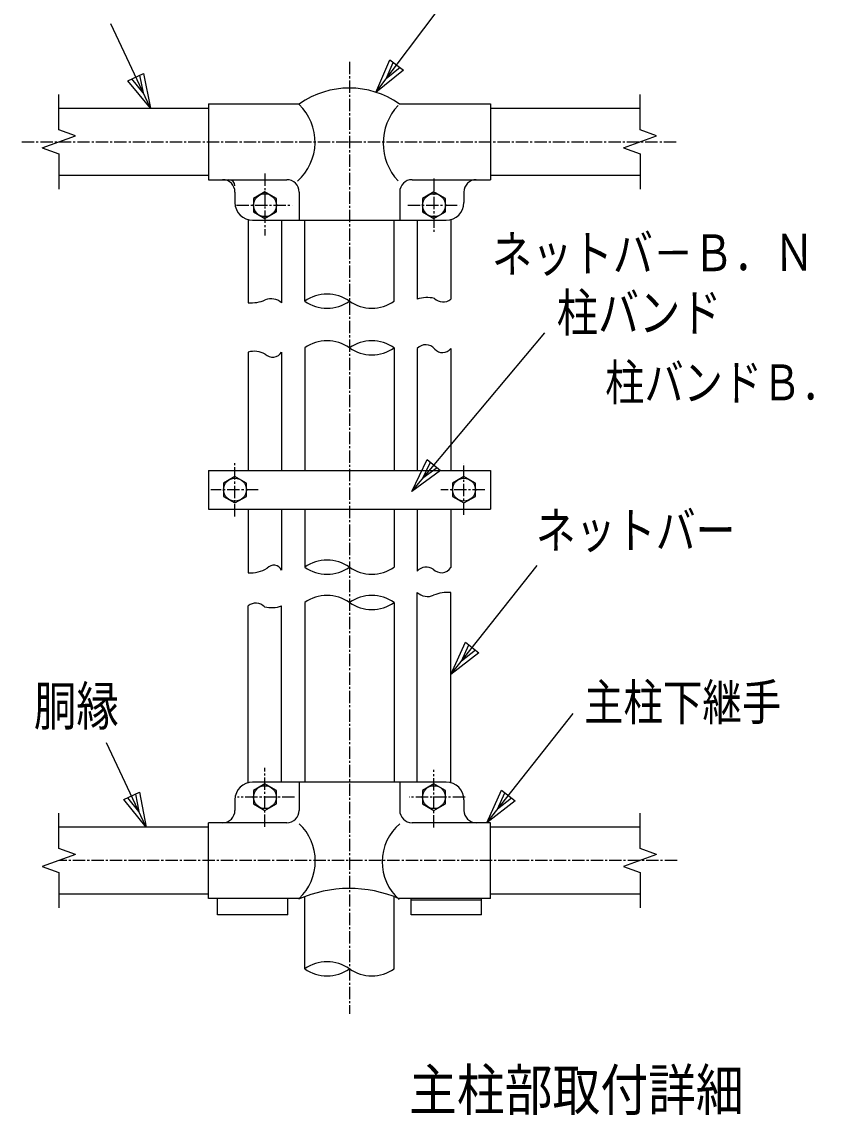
# Model space of a CAD drawing. Units: millimetres, scale not verified. Extents: x -4425 to 4425, y -3150 to 3150.
# Drawn here: x 2463 to 3437, y 847 to 2177 of the extents above; entities that cross this region are included whole.
import ezdxf
from ezdxf.enums import TextEntityAlignment as Align

# ---------------------------------------------------------------- set-up
doc = ezdxf.new("R2010")
doc.units = ezdxf.units.MM
doc.header["$LTSCALE"] = 20
doc.linetypes.add('USER1', pattern=[1.125, 0.75, -0.125, 0.125, -0.125])
for name, color, linetype, lineweight in [('0-2_1', 7, 'Continuous', 25), ('0-3_0', 7, 'Continuous', 25), ('0-A_CENTLN-L', 2, 'USER1', 25)]:
    doc.layers.add(name, color=color, linetype=linetype, lineweight=lineweight)
doc.styles.add('ＭＳ ゴシック', font='')
doc.styles.get('ＭＳ ゴシック').set_extended_font_data('MS Gothic')

# ---------------------------------------------------------------- blocks, each defined once
blk = doc.blocks.new('C48')
at = {"layer": '0-2_1', "color": 4}
blk.add_line((137933.8, 113176.5), (136967.4, 115229), dxfattribs=at)
blk.add_lwpolyline([(137766, 114026), (137933.8, 113176.5), (137386, 113847)], close=True, dxfattribs=at)
blk.add_lwpolyline([(137671, 113981.2), (137754.9, 113556.5), (137481, 113891.8)], dxfattribs=at)
blk = doc.blocks.new('C49')
at = {"layer": '0-2_1', "color": 4}
blk.add_line((137833.8, 95690.8), (136867.4, 97743.2), dxfattribs=at)
blk.add_lwpolyline([(137666, 96540.2), (137833.8, 95690.8), (137286, 96361.3)], close=True, dxfattribs=at)
blk.add_lwpolyline([(137571, 96495.5), (137654.9, 96070.8), (137381, 96406)], dxfattribs=at)
blk = doc.blocks.new('C50')
at = {"layer": '0-2_1', "color": 4}
blk.add_line((143419.2, 113558.4), (144982.4, 115640.3), dxfattribs=at)
blk.add_lwpolyline([(144091.5, 114104), (143419.2, 113558.4), (143755.6, 114356.2)], close=True, dxfattribs=at)
blk.add_lwpolyline([(144007.6, 114167.1), (143671.4, 113894.3), (143839.6, 114293.2)], dxfattribs=at)
blk = doc.blocks.new('C51')
at = {"layer": '0-2_1', "color": 4}
blk.add_line((144291.6, 103855.4), (147529.6, 107712.1), dxfattribs=at)
blk.add_lwpolyline([(144992.6, 104363.7), (144291.6, 103855.4), (144670.9, 104633.7)], close=True, dxfattribs=at)
blk.add_lwpolyline([(144912.2, 104431.2), (144561.7, 104177), (144751.3, 104566.2)], dxfattribs=at)
blk = doc.blocks.new('C52')
at = {"layer": '0-2_1', "color": 4}
blk.add_line((145241, 99399), (147344.1, 102056.1), dxfattribs=at)
blk.add_lwpolyline([(145927, 99927.3), (145241, 99399), (145597.6, 100188)], close=True, dxfattribs=at)
blk.add_lwpolyline([(145844.6, 99992.5), (145501.6, 99728.3), (145680, 100122.8)], dxfattribs=at)
blk = doc.blocks.new('C53')
at = {"layer": '0-2_1', "color": 4}
blk.add_line((146119.5, 95798), (148222.7, 98455.1), dxfattribs=at)
blk.add_lwpolyline([(146805.5, 96326.3), (146119.5, 95798), (146476.2, 96586.9)], close=True, dxfattribs=at)
blk.add_lwpolyline([(146723.2, 96391.4), (146380.2, 96127.3), (146558.5, 96521.8)], dxfattribs=at)

msp = doc.modelspace()

# ---------------------------------------------------------------- linework, layer by layer
at = {"layer": '0-2_1', "color": 2, "linetype": 'USER1'}
for p, q in [((2861.44, 2128.08), (2861.44, 970.4)), ((2758.58, 1992.22), (2758.58, 1917.03)), ((2964.29, 1986.36), (2964.29, 1919.1)), ((2724.05, 1953.8), (2791.69, 1953.8)), ((2932.32, 1953.8), (2994.95, 1953.8)), ((2722.15, 1575.04), (2722.15, 1640.56)), ((3000.72, 1577.24), (3000.72, 1639.83)), ((2750.27, 1607.73), (2692.93, 1607.73)), ((3026.35, 1607.73), (2972.81, 1607.73)), ((2758.58, 1197.67), (2758.58, 1269.41)), ((2964.29, 1196.94), (2964.29, 1267.21)), ((2794.7, 1233.8), (2725.21, 1233.8)), ((3002.05, 1233.8), (2934.07, 1233.8))]:
    msp.add_line(p, q, dxfattribs=at)
at = {"layer": '0-2_1', "color": 4}
for p, q in [((2507.86, 2045.6), (2507.86, 2088.46)), ((3215.01, 2045.6), (3215.01, 2088.46)), ((2487.73, 2023.61), (2528, 2038.27)), ((2528, 2038.27), (2507.86, 2045.6)), ((3194.87, 2023.61), (3235.15, 2038.27)), ((3235.15, 2038.27), (3215.01, 2045.6)), ((2528, 1163.99), (2487.73, 1149.33)), ((3235.15, 1163.99), (3194.87, 1149.33)), ((2487.73, 1149.33), (2507.86, 1142)), ((3194.87, 1149.33), (3215.01, 1142)), ((2507.86, 1142), (2507.86, 1099.14)), ((3215.01, 1142), (3215.01, 1099.14))]:
    msp.add_line(p, q, dxfattribs=at)
at = {"layer": '0-2_1'}
for p, q in [((2690.01, 2077.01), (2690.01, 1984.87)), ((2690.01, 2077.01), (2800.79, 2077.01)), ((2922.08, 2077.01), (3032.86, 2077.01)), ((3032.86, 2077.01), (3032.86, 1984.87)), ((2507.86, 2071.66), (2690.01, 2071.66)), ((3032.86, 2071.66), (3215.01, 2071.66)), ((2507.86, 1990.23), (2690.01, 1990.23)), ((2690.01, 1984.87), (2785.26, 1984.87)), ((2937.62, 1984.87), (3032.86, 1984.87)), ((3032.86, 1990.23), (3215.01, 1990.23)), ((2722.15, 1969.87), (2722.15, 1957.01)), ((2758.58, 1969.88), (2744.65, 1961.84)), ((2772.51, 1961.84), (2758.58, 1969.88)), ((2800.26, 1969.87), (2800.26, 1935.59)), ((2922.62, 1969.87), (2922.62, 1935.59)), ((2964.29, 1969.88), (2950.36, 1961.84)), ((2978.22, 1961.84), (2964.29, 1969.88)), ((3000.72, 1969.87), (3000.72, 1957.01)), ((2744.65, 1961.84), (2744.65, 1945.76)), ((2772.51, 1945.76), (2772.51, 1961.84)), ((2950.36, 1961.84), (2950.36, 1945.76)), ((2978.22, 1945.76), (2978.22, 1961.84)), ((2744.65, 1945.76), (2758.58, 1937.72)), ((2758.58, 1937.72), (2772.51, 1945.76)), ((2950.36, 1945.76), (2964.29, 1937.72)), ((2964.29, 1937.72), (2978.22, 1945.76)), ((2738.22, 1935.59), (2738.22, 1835.1)), ((2743.58, 1935.59), (2922.62, 1935.59)), ((2778.94, 1935.59), (2778.94, 1835.1)), ((2807.01, 1837.01), (2807.01, 1935.59)), ((2915.87, 1837.01), (2915.87, 1935.59)), ((2922.08, 1935.59), (2979.29, 1935.59)), ((2943.94, 1935.59), (2943.94, 1839.39)), ((2984.65, 1935.59), (2984.65, 1839.39)), ((2738.22, 1775.1), (2738.22, 1631.3)), ((2778.94, 1775.1), (2778.94, 1631.3)), ((2807.01, 1780.23), (2807.01, 1631.3)), ((2915.87, 1780.23), (2915.87, 1631.3)), ((2943.94, 1779.39), (2943.94, 1631.3)), ((2984.65, 1779.39), (2984.65, 1631.3)), ((2690.01, 1631.3), (2690.01, 1584.16)), ((2722.15, 1623.81), (2708.22, 1615.77)), ((2736.08, 1615.77), (2722.15, 1623.81)), ((3000.72, 1623.81), (2986.79, 1615.77)), ((3014.65, 1615.77), (3000.72, 1623.81)), ((2708.22, 1615.77), (2708.22, 1599.69)), ((2736.08, 1599.69), (2736.08, 1615.77)), ((2986.79, 1615.77), (2986.79, 1599.69)), ((3014.65, 1599.69), (3014.65, 1615.77)), ((2708.22, 1599.69), (2722.15, 1591.65)), ((2722.15, 1591.65), (2736.08, 1599.69)), ((2986.79, 1599.69), (3000.72, 1591.65)), ((3000.72, 1591.65), (3014.65, 1599.69)), ((2690.01, 1584.16), (3032.86, 1584.16)), ((2738.22, 1584.16), (2738.22, 1506.72)), ((2778.94, 1584.16), (2778.94, 1509.87)), ((2807.01, 1584.16), (2807.01, 1513.44)), ((2915.87, 1584.16), (2915.87, 1513.44)), ((2943.94, 1584.16), (2943.94, 1508.61)), ((2984.65, 1584.16), (2984.65, 1513.02)), ((2943.94, 1252.01), (2943.94, 1482.78)), ((2984.65, 1252.01), (2984.65, 1482.78)), ((2738.22, 1252.01), (2738.22, 1466.4)), ((2778.94, 1252.01), (2778.94, 1466.4)), ((2807.01, 1470.59), (2807.01, 1252.01)), ((2915.87, 1470.59), (2915.87, 1252.01)), ((2979.29, 1252.01), (2743.58, 1252.01)), ((2800.26, 1252.01), (2800.26, 1217.73)), ((2922.62, 1252.01), (2922.62, 1217.73)), ((2758.58, 1249.88), (2744.65, 1241.84)), ((2744.65, 1241.84), (2744.65, 1225.76)), ((2772.51, 1241.84), (2758.58, 1249.88)), ((2772.51, 1225.76), (2772.51, 1241.84)), ((2964.29, 1249.88), (2950.36, 1241.84)), ((2950.36, 1241.84), (2950.36, 1225.76)), ((2978.22, 1241.84), (2964.29, 1249.88)), ((2978.22, 1225.76), (2978.22, 1241.84)), ((2722.15, 1230.59), (2722.15, 1217.73)), ((2744.65, 1225.76), (2758.58, 1217.72)), ((2758.58, 1217.72), (2772.51, 1225.76)), ((2950.36, 1225.76), (2964.29, 1217.72)), ((2964.29, 1217.72), (2978.22, 1225.76)), ((3000.72, 1230.59), (3000.72, 1217.73)), ((2690.01, 1197.37), (2507.86, 1197.37)), ((2690.01, 1110.59), (2690.01, 1202.73)), ((2785.26, 1202.73), (2690.01, 1202.73)), ((3032.86, 1202.73), (2937.62, 1202.73)), ((3032.86, 1110.59), (3032.86, 1202.73)), ((3215.01, 1197.37), (3032.86, 1197.37)), ((2690.01, 1115.94), (2507.86, 1115.94)), ((2801.84, 1110.59), (2690.01, 1110.59)), ((2700.72, 1090.66), (2700.72, 1110.59)), ((2786.44, 1090.66), (2786.44, 1110.59)), ((2807.01, 1024.87), (2807.01, 1112.67)), ((2915.87, 1024.87), (2915.87, 1112.67)), ((3032.86, 1110.59), (2920.53, 1110.59)), ((2936.44, 1090.66), (2936.44, 1110.59)), ((3022.15, 1108.44), (2936.44, 1108.44)), ((3022.15, 1090.66), (3022.15, 1110.59)), ((3215.01, 1115.94), (3032.86, 1115.94)), ((2786.44, 1090.66), (2700.72, 1090.66)), ((3022.15, 1090.66), (2936.44, 1090.66))]:
    msp.add_line(p, q, dxfattribs=at)
at = {"layer": '0-2_1', "color": 4}
for points in [[(2487.73, 2023.61), (2507.86, 2016.28), (2507.86, 1973.43)], [(3194.87, 2023.61), (3215.01, 2016.28), (3215.01, 1973.43)], [(2528, 1163.99), (2507.86, 1171.32), (2507.86, 1214.17)], [(3235.15, 1163.99), (3215.01, 1171.32), (3215.01, 1214.17)]]:
    msp.add_lwpolyline(points, dxfattribs=at)
at = {"layer": '0-2_1'}
msp.add_lwpolyline([(2690.01, 1631.3), (3032.86, 1631.3), (3032.86, 1584.16)], dxfattribs=at)
for centre in [(2758.58, 1953.8), (2964.29, 1953.8), (2722.15, 1607.73), (3000.72, 1607.73), (2758.58, 1233.8), (2964.29, 1233.8)]:
    msp.add_circle(centre, 13.93, dxfattribs=at)
for centre, radius, start, end in [((2861.44, 1991.3), 105, 54.71885, 125.28128), ((2756.14, 2030.66), 63.53, 311.73038, 45.80405), ((2969.71, 2029.24), 67.21, 136.84012, 223.16643), ((2707.15, 1969.87), 15, 0, 90), ((2714.65, 1977.37), 7.5, 0, 90), ((2785.26, 1969.87), 15, 0, 90), ((2937.62, 1969.87), 15, 90, 180), ((3015.72, 1969.87), 15, 90, 180), ((2743.58, 1957.01), 21.43, 180, 270), ((2979.29, 1957.01), 21.43, 270, 0), ((2743.58, 1230.59), 21.43, 90, 180), ((2979.29, 1230.59), 21.43, 0, 90), ((2707.15, 1217.73), 15, 270, 0), ((2785.26, 1217.73), 15, 270, 0), ((2937.62, 1217.73), 15, 180, 270), ((3015.72, 1217.73), 15, 180, 270), ((2757.64, 1156.03), 62.28, 313.15747, 46.88696), ((2962.21, 1155.04), 60.94, 130.33827, 228.5688), ((2861.44, 970.4), 152.33, 66.62423, 113.95795)]:
    msp.add_arc(centre, radius, start, end, dxfattribs=at)
at = {"layer": '0-2_1', "color": 4}
for centre, radius, start, end in [((2741.15, 1881.64), 46.63, 266.40433, 292.51282), ((2766.24, 1821.11), 18.89, 47.77401, 112.5283), ((2834.22, 1798.1), 47.49, 55.03597, 124.96473), ((2834.22, 1875.93), 47.49, 235.03528, 304.96435), ((2888.65, 1875.93), 47.49, 235.03604, 304.96481), ((2956.17, 1803.85), 37.58, 76.84252, 108.99897), ((2975.29, 1851.18), 15.05, 225.44725, 308.45767), ((2834.22, 1741.31), 47.49, 55.03597, 124.96473), ((2888.65, 1741.31), 47.49, 55.0352, 124.96473), ((2954.35, 1770.15), 13.92, 38.6186, 138.4232), ((2745.7, 1747.41), 28.68, 62.15757, 105.12089), ((2768.1, 1781.76), 12.72, 224.93881, 328.44345), ((2888.65, 1819.15), 47.49, 235.03604, 304.96481), ((2974.71, 1787.13), 12.6, 221.17502, 322.06772), ((2834.22, 1474.53), 47.49, 55.03597, 124.96473), ((2740.59, 1547.96), 41.31, 266.71991, 300.14752), ((2769.38, 1505.42), 10.54, 24.96084, 139.69595), ((2834.22, 1552.36), 47.49, 235.03528, 304.96435), ((2888.65, 1552.36), 47.49, 235.03604, 304.96481), ((2955.06, 1499.06), 14.66, 55.19426, 139.33984), ((2973.3, 1520.21), 13.44, 222.71982, 327.64319), ((2834.22, 1431.67), 47.49, 55.03597, 124.96473), ((2888.65, 1431.67), 47.49, 55.0352, 124.96473), ((2956.64, 1496.77), 18.89, 227.77408, 292.52838), ((2981.73, 1436.25), 46.63, 86.40426, 112.51272), ((2747.58, 1454.61), 15.05, 45.44718, 128.45758), ((2766.7, 1501.94), 37.58, 256.84259, 288.99902), ((2888.65, 1509.5), 47.49, 235.03604, 304.96481), ((2834.22, 985.96), 47.49, 55.03597, 124.96473), ((2834.22, 1063.79), 47.49, 235.03528, 304.96435), ((2888.65, 1063.79), 47.49, 235.03604, 304.96481)]:
    msp.add_arc(centre, radius, start, end, dxfattribs=at)
at = {"layer": '0-A_CENTLN-L'}
msp.add_line((3260.01, 1156.66), (2507.87, 1156.66), dxfattribs=at)
msp.add_lwpolyline([(2462.86, 2030.94), (2861.44, 2030.94), (3260.01, 2030.94)], dxfattribs=at)

# ---------------------------------------------------------------- block references
at = {"layer": '0-3_0', "xscale": 0.05, "yscale": 0.05}
for name in ['C50', 'C48', 'C51', 'C52', 'C53', 'C49']:
    msp.add_blockref(name, (-4277.4, -3587.17), dxfattribs=at)

# ---------------------------------------------------------------- texts
at = {"layer": '0-2_1', "color": 4, "style": 'ＭＳ ゴシック', "width": 0.8}
msp.add_text('ネットバ－Ｂ．Ｎ', height=44.94, rotation=0.327, dxfattribs=at).set_placement((3034.88, 1858.44), align=Align.BOTTOM_LEFT)
at = {"layer": '0-2_1', "color": 4, "style": 'ＭＳ ゴシック'}
for s, height, width, p in [('柱バンド', 45.92, 0.8, (3113.67, 1786.48)), ('柱バンドＢ．Ｎ', 43.75, 0.8, (3172.58, 1703.26)), ('ネットバー', 44.57, 0.8, (3088.11, 1522.78)), ('胴縁', 47.36, 0.8, (2477.44, 1306.82)), ('主柱下継手', 43.99, 0.8, (3146.92, 1314.07)), ('主柱部取付詳細', 50.15, 0.85, (2934.06, 837.57))]:
    msp.add_text(s, height=height, dxfattribs=dict(at, width=width)).set_placement(p, align=Align.BOTTOM_LEFT)

doc.saveas('drawing.dxf')
